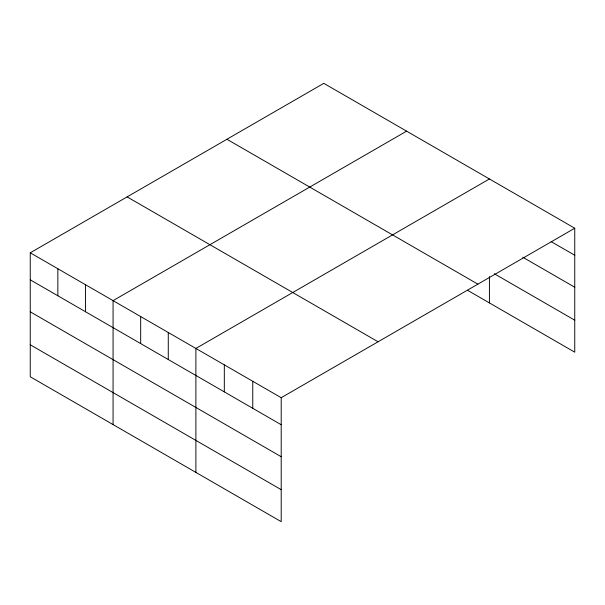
<?xml version="1.0" encoding="UTF-8"?>
<svg xmlns="http://www.w3.org/2000/svg" width="605" height="605" viewBox="0 0 605 605"><rect width="100%" height="100%" fill="white"/><g stroke="black" fill="none" stroke-linecap="round" stroke-linejoin="round"><path stroke-width="0.91" d="M467.506 290.264L574.75 352.186L574.75 228.229L323.796 83.339L30.25 252.814L30.25 376.771L281.204 521.661L281.204 397.704L30.25 252.814M406.613 131.149L113.067 300.632L113.067 424.589M489.422 178.967L195.884 348.442L195.884 472.399M281.204 397.704L574.75 228.229M551.185 241.645L574.75 255.249M522.743 257.208L574.75 287.239M494.3 273.747L574.75 320.196M226.928 139.263L477.882 284.153M127.118 196.89L378.072 341.78M30.25 279.835L281.204 424.725M30.25 311.825L281.204 456.714M30.25 344.782L281.204 489.672M489.422 276.576L489.422 302.923M252.761 381.286L252.761 408.307M224.319 364.86L224.319 391.881M168.273 332.5L168.273 359.529M140.67 316.566L140.67 343.587M85.464 284.69L85.464 311.711M57.853 268.756L57.853 295.777"/></g></svg>
